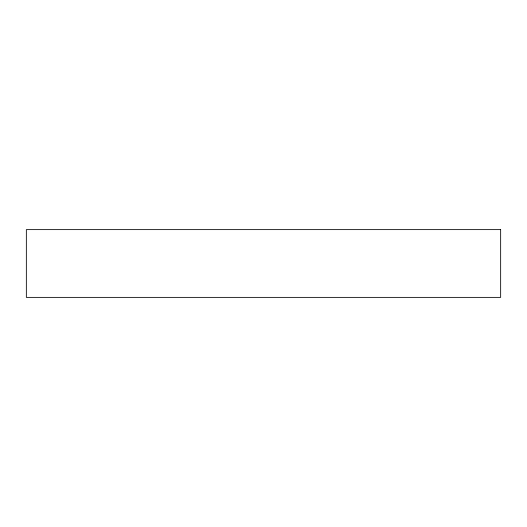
<?xml version="1.0" encoding="UTF-8"?>
<svg xmlns="http://www.w3.org/2000/svg" width="527" height="527" viewBox="0 0 527 527"><rect width="100%" height="100%" fill="white"/><g stroke="black" fill="none" stroke-linecap="round" stroke-linejoin="round"><path stroke-width="0.79" d="M500.65 229.62L26.35 229.62L26.35 297.38L500.65 297.38L500.65 229.62"/></g></svg>
